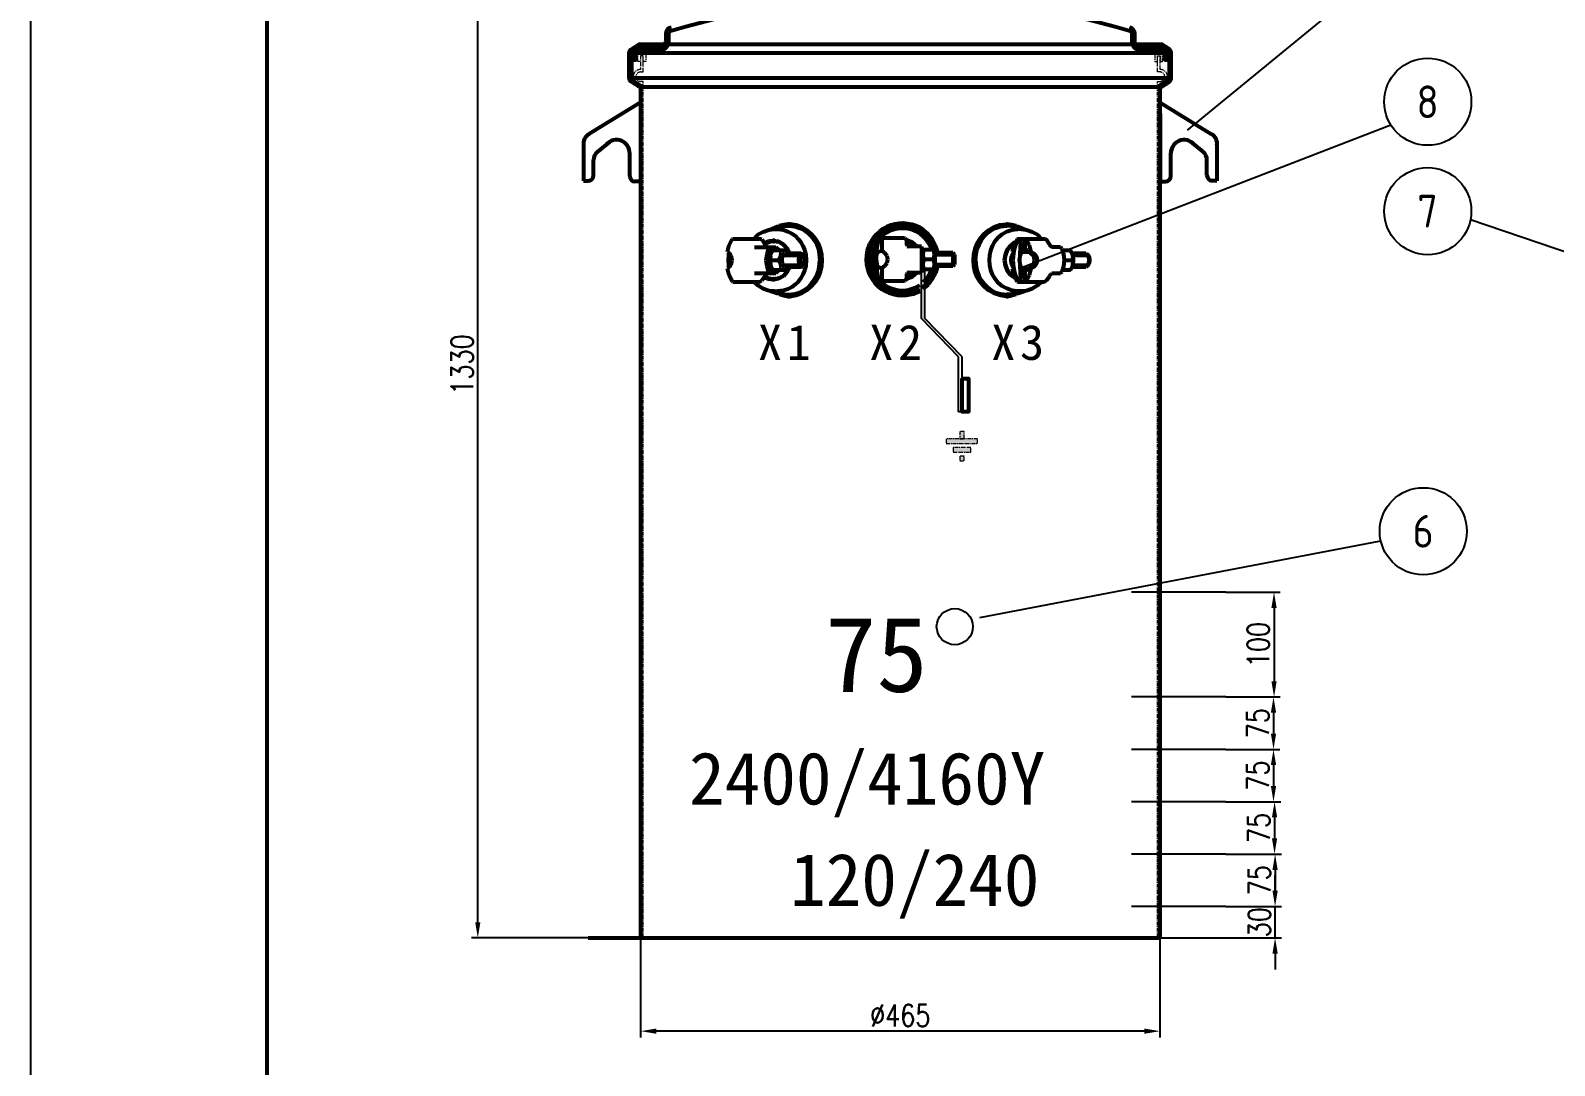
# Model space of a CAD drawing. Header units: millimetres. Extents: x 119255 to 123044, y -8474 to -3933.
# Drawn here: x 119255 to 120710, y -7426 to -6438 of the extents above; entities that cross this region are included whole.
import ezdxf
from ezdxf.enums import TextEntityAlignment as Align

# ---------------------------------------------------------------- set-up
doc = ezdxf.new("R2010")
doc.units = ezdxf.units.MM
doc.header["$LTSCALE"] = 3
doc.linetypes.add('CENTER', pattern=[2, 1.25, -0.25, 0.25, -0.25])
doc.linetypes.add('HIDDEN', pattern=[0.375, 0.25, -0.125])
for name, color, linetype in [('2', 3, 'Continuous'), ('4', 2, 'HIDDEN'), ('A', 3, 'Continuous'), ('S', 254, 'Continuous')]:
    doc.layers.add(name, color=color, linetype=linetype)
for name, color, linetype, lineweight in [('图层1', 1, 'CENTER', 13), ('标注、文本', 3, 'Continuous', 25), ('粗实线', 4, 'Continuous', 53)]:
    doc.layers.add(name, color=color, linetype=linetype, lineweight=lineweight)
doc.styles.add('chinese', font='simhei.ttf')
doc.styles.add('ST_WIN', font='isocp2.shx', dxfattribs={"bigfont": 'hzdxfst.shx'})
doc.styles.get("Standard").update_dxf_attribs({"font": 'txt', "bigfont": 'gbcbig.shx'})
doc.styles.add('TH_GBDIM', font='romans.shx', dxfattribs={"width": 0.8, "bigfont": 'gbcbig.shx'})
doc.dimstyles.new('TH_GBDIM1', dxfattribs={"dimscale": 3, "dimtxt": 3.5, "dimasz": 2.5, "dimexe": 2, "dimexo": 0, "dimgap": 1.5, "dimtad": 1, "dimdec": 1, "dimzin": 0, "dimdsep": 46, "dimtxsty": 'TH_GBDIM', "dimcen": 2.5, "dimclrd": 3, "dimclre": 256, "dimclrt": 2, "dimadec": 0, "dimazin": 0, "dimtfac": 0.714286, "dimtdec": 1, "dimtmove": 0, "dimatfit": 3, "dimfxl": 0, "dimtzin": 0, "dimlwd": -1, "dimlwe": -1, "dimarcsym": 0})

# ---------------------------------------------------------------- blocks, each defined once
blk = doc.blocks.new('*D3')
at = {"layer": 'Defpoints', "color": 0}
for p in [(119837.7, -7304.6), (120333.7, -7304.6), (119837.7, -7393.6)]:
    blk.add_point(p, dxfattribs=at)
at = {"layer": '标注、文本'}
for p, q in [((119837.7, -7304.6), (119837.7, -7399.6)), ((120333.7, -7304.6), (120333.7, -7399.6))]:
    blk.add_line(p, q, dxfattribs=at)
at = {"layer": '标注、文本', "color": 3}
blk.add_line((120318.7, -7393.6), (119852.7, -7393.6), dxfattribs=at)
for points in [[(119852.7, -7391.1), (119852.7, -7396.1), (119837.7, -7393.6)], [(120318.7, -7391.1), (120318.7, -7396.1), (120333.7, -7393.6)]]:
    blk.add_solid(points, dxfattribs=at)
at = {"layer": '标注、文本', "color": 2, "insert": (120085.7, -7378.6), "char_height": 21, "attachment_point": 5, "style": 'TH_GBDIM'}
blk.add_mtext('%%C465', dxfattribs=at)
blk = doc.blocks.new('*D2')
at = {"layer": 'Defpoints', "color": 0}
for p in [(119682.3, -6209.7), (119919.4, -6209.7), (119840.2, -7304.6)]:
    blk.add_point(p, dxfattribs=at)
at = {"layer": '标注、文本'}
for p, q in [((119919.4, -6209.7), (119676.3, -6209.7)), ((119840.2, -7304.6), (119676.3, -7304.6))]:
    blk.add_line(p, q, dxfattribs=at)
at = {"layer": '标注、文本', "color": 3}
blk.add_line((119682.3, -7289.6), (119682.3, -6224.7), dxfattribs=at)
for points in [[(119679.8, -6224.7), (119684.8, -6224.7), (119682.3, -6209.7)], [(119679.8, -7289.6), (119684.8, -7289.6), (119682.3, -7304.6)]]:
    blk.add_solid(points, dxfattribs=at)
at = {"layer": '标注、文本', "color": 2, "insert": (119667.3, -6757.2), "char_height": 21, "attachment_point": 5, "rotation": 90, "style": 'TH_GBDIM'}
blk.add_mtext('1330', dxfattribs=at)
blk = doc.blocks.new('*D11')
at = {"layer": 'Defpoints', "color": 0}
for p in [(120396.6, -7274.6), (120443.6, -7274.6), (120396.6, -7304.6)]:
    blk.add_point(p, dxfattribs=at)
at = {"layer": '标注、文本', "color": 3}
for p, q in [((120443.6, -7259.6), (120443.6, -7244.6)), ((120443.6, -7304.6), (120443.6, -7274.6)), ((120443.6, -7319.6), (120443.6, -7334.6))]:
    blk.add_line(p, q, dxfattribs=at)
at = {"layer": '标注、文本'}
for p, q in [((120396.6, -7274.6), (120449.6, -7274.6)), ((120396.6, -7304.6), (120449.6, -7304.6))]:
    blk.add_line(p, q, dxfattribs=at)
at = {"layer": '标注、文本', "color": 3}
for points in [[(120441.1, -7259.6), (120446.1, -7259.6), (120443.6, -7274.6)], [(120441.1, -7319.6), (120446.1, -7319.6), (120443.6, -7304.6)]]:
    blk.add_solid(points, dxfattribs=at)
at = {"layer": '标注、文本', "color": 2, "insert": (120428.6, -7289.6), "char_height": 21, "attachment_point": 5, "rotation": 90, "style": 'TH_GBDIM'}
blk.add_mtext('30', dxfattribs=at)
blk = doc.blocks.new('*D12')
at = {"layer": 'Defpoints', "color": 0}
for p in [(120396.6, -7224.6), (120396.6, -7274.6), (120443.6, -7274.6)]:
    blk.add_point(p, dxfattribs=at)
at = {"layer": '标注、文本'}
for p, q in [((120396.6, -7224.6), (120449.6, -7224.6)), ((120396.6, -7274.6), (120449.6, -7274.6))]:
    blk.add_line(p, q, dxfattribs=at)
at = {"layer": '标注、文本', "color": 3}
blk.add_line((120443.6, -7239.6), (120443.6, -7259.6), dxfattribs=at)
for points in [[(120441.1, -7239.6), (120446.1, -7239.6), (120443.6, -7224.6)], [(120441.1, -7259.6), (120446.1, -7259.6), (120443.6, -7274.6)]]:
    blk.add_solid(points, dxfattribs=at)
at = {"layer": '标注、文本', "color": 2, "insert": (120428.6, -7249.6), "char_height": 21, "attachment_point": 5, "rotation": 90, "style": 'TH_GBDIM'}
blk.add_mtext('75', dxfattribs=at)
blk = doc.blocks.new('*D13')
at = {"layer": 'Defpoints', "color": 0}
for p in [(120396.6, -7174.6), (120396.6, -7224.6), (120443.1, -7224.6)]:
    blk.add_point(p, dxfattribs=at)
at = {"layer": '标注、文本'}
for p, q in [((120396.6, -7174.6), (120449.1, -7174.6)), ((120396.6, -7224.6), (120449.1, -7224.6))]:
    blk.add_line(p, q, dxfattribs=at)
at = {"layer": '标注、文本', "color": 3}
blk.add_line((120443.1, -7189.6), (120443.1, -7209.6), dxfattribs=at)
for points in [[(120440.6, -7189.6), (120445.6, -7189.6), (120443.1, -7174.6)], [(120440.6, -7209.6), (120445.6, -7209.6), (120443.1, -7224.6)]]:
    blk.add_solid(points, dxfattribs=at)
at = {"layer": '标注、文本', "color": 2, "insert": (120428.1, -7199.6), "char_height": 21, "attachment_point": 5, "rotation": 90, "style": 'TH_GBDIM'}
blk.add_mtext('75', dxfattribs=at)
blk = doc.blocks.new('*D14')
at = {"layer": 'Defpoints', "color": 0}
for p in [(120396.6, -7124.6), (120396.6, -7174.6), (120442.1, -7174.6)]:
    blk.add_point(p, dxfattribs=at)
at = {"layer": '标注、文本'}
for p, q in [((120396.6, -7124.6), (120448.1, -7124.6)), ((120396.6, -7174.6), (120448.1, -7174.6))]:
    blk.add_line(p, q, dxfattribs=at)
at = {"layer": '标注、文本', "color": 3}
blk.add_line((120442.1, -7139.6), (120442.1, -7159.6), dxfattribs=at)
for points in [[(120439.6, -7139.6), (120444.6, -7139.6), (120442.1, -7124.6)], [(120439.6, -7159.6), (120444.6, -7159.6), (120442.1, -7174.6)]]:
    blk.add_solid(points, dxfattribs=at)
at = {"layer": '标注、文本', "color": 2, "insert": (120427.1, -7149.6), "char_height": 21, "attachment_point": 5, "rotation": 90, "style": 'TH_GBDIM'}
blk.add_mtext('75', dxfattribs=at)
blk = doc.blocks.new('*D15')
at = {"layer": 'Defpoints', "color": 0}
for p in [(120396.6, -7074.6), (120396.6, -7124.6), (120442.1, -7124.6)]:
    blk.add_point(p, dxfattribs=at)
at = {"layer": '标注、文本'}
for p, q in [((120396.6, -7074.6), (120448.1, -7074.6)), ((120396.6, -7124.6), (120448.1, -7124.6))]:
    blk.add_line(p, q, dxfattribs=at)
at = {"layer": '标注、文本', "color": 3}
blk.add_line((120442.1, -7089.6), (120442.1, -7109.6), dxfattribs=at)
for points in [[(120439.6, -7089.6), (120444.6, -7089.6), (120442.1, -7074.6)], [(120439.6, -7109.6), (120444.6, -7109.6), (120442.1, -7124.6)]]:
    blk.add_solid(points, dxfattribs=at)
at = {"layer": '标注、文本', "color": 2, "insert": (120427.1, -7099.6), "char_height": 21, "attachment_point": 5, "rotation": 90, "style": 'TH_GBDIM'}
blk.add_mtext('75', dxfattribs=at)
blk = doc.blocks.new('*D16')
at = {"layer": 'Defpoints', "color": 0}
for p in [(120396.6, -6974.6), (120396.6, -7074.6), (120442.6, -7074.6)]:
    blk.add_point(p, dxfattribs=at)
at = {"layer": '标注、文本'}
for p, q in [((120396.6, -6974.6), (120448.6, -6974.6)), ((120396.6, -7074.6), (120448.6, -7074.6))]:
    blk.add_line(p, q, dxfattribs=at)
at = {"layer": '标注、文本', "color": 3}
blk.add_line((120442.6, -6989.6), (120442.6, -7059.6), dxfattribs=at)
for points in [[(120440.1, -6989.6), (120445.1, -6989.6), (120442.6, -6974.6)], [(120440.1, -7059.6), (120445.1, -7059.6), (120442.6, -7074.6)]]:
    blk.add_solid(points, dxfattribs=at)
at = {"layer": '标注、文本', "color": 2, "insert": (120427.6, -7024.6), "char_height": 21, "attachment_point": 5, "rotation": 90, "style": 'TH_GBDIM'}
blk.add_mtext('100', dxfattribs=at)

msp = doc.modelspace()

# ---------------------------------------------------------------- hatches: boundary and pattern name
at = {"layer": '图层1'}
h = msp.add_hatch(color=256, dxfattribs=at)
h.dxf.hatch_style = 1
h.paths.add_polyline_path([(120159.6, -6828.2), (120129.67, -6828.2), (120129.67, -6832.53), (120159.6, -6832.53)])
h.paths.add_polyline_path([(120146.81, -6821.05), (120142.46, -6821.05), (120142.46, -6828.2), (120146.81, -6828.2)])
h.paths.add_polyline_path([(120153.2, -6836.45), (120136.07, -6836.45), (120136.07, -6840.79), (120153.2, -6840.79)])
h.paths.add_polyline_path([(120146.8, -6844.7), (120142.47, -6844.7), (120142.47, -6849.04), (120146.8, -6849.04)])

# ---------------------------------------------------------------- linework, layer by layer
at = {"layer": 'A'}
for p, q in [((120200.67, -6664.93), (120554.12, -6528.42)), ((120161.79, -6998.77), (120544.57, -6925.66))]:
    msp.add_line(p, q, dxfattribs=at)
for centre in [(120589.4, -6506.4), (120589.4, -6610.83), (120585.1, -6916.38)]:
    msp.add_circle(centre, 41.58, dxfattribs=at)
at = {"layer": '图层1'}
for p, q in [((119837.72, -6462.48), (119837.72, -6475.48)), ((120333.72, -6475.48), (120333.72, -6462.48))]:
    msp.add_line(p, q, dxfattribs=at)
for points in [[(119837.72, -6462.48), (119837.72, -6467.98), (119835.22, -6467.98), (119835.22, -6461.23, -1), (119842.72, -6461.23), (119842.72, -6467.98), (119840.22, -6467.98), (119840.22, -6462.48)], [(120333.72, -6462.48), (120333.72, -6467.98), (120336.22, -6467.98), (120336.22, -6461.23, 1), (120328.72, -6461.23), (120328.72, -6467.98), (120331.22, -6467.98), (120331.22, -6462.48)]]:
    msp.add_lwpolyline(points, format="xyb", close=True, dxfattribs=at)
for points in [[(119840.22, -7304.59), (119840.22, -6486.98), (119837.72, -6486.98, -1), (119837.72, -6477.98), (119840.22, -6477.98), (119840.22, -6462.48)], [(120331.22, -7304.59), (120331.22, -6486.98), (120333.72, -6486.98, 1), (120333.72, -6477.98), (120331.22, -6477.98), (120331.22, -6462.48)]]:
    msp.add_lwpolyline(points, format="xyb", dxfattribs=at)
for points in [[(120142.46, -6828.2), (120146.81, -6828.2), (120146.81, -6821.05), (120142.46, -6821.05)], [(120129.67, -6832.53), (120159.6, -6832.53), (120159.6, -6828.2), (120129.67, -6828.2)], [(120136.07, -6840.79), (120153.2, -6840.79), (120153.2, -6836.45), (120136.07, -6836.45)], [(120142.47, -6849.04), (120146.8, -6849.04), (120146.8, -6844.7), (120142.47, -6844.7)]]:
    msp.add_lwpolyline(points, close=True, dxfattribs=at)
for centre, start, end in [((119837.72, -6482.48), 90, 270), ((120333.72, -6482.48), 270, 90)]:
    msp.add_arc(centre, 7, start, end, dxfattribs=at)
at = {"layer": '标注、文本'}
for p, q in [((119255.17, -5794.75), (119255.17, -8474.14)), ((120359.93, -6533.59), (120548.82, -6378.79)), ((120630.22, -6618.71), (120916.75, -6716.85)), ((120105.99, -6713.33), (120105.99, -6666.81)), ((120109.29, -6713.33), (120109.29, -6666.1)), ((120141.43, -6749.94), (120105.99, -6713.33)), ((120144.73, -6749.94), (120109.29, -6713.33)), ((120141.43, -6802.49), (120141.43, -6749.94)), ((120144.73, -6802.49), (120144.73, -6749.94)), ((120144.73, -6802.49), (120141.43, -6802.49)), ((120396.57, -6974.59), (120306.57, -6974.59)), ((120396.57, -7074.59), (120306.57, -7074.59)), ((120396.57, -7124.59), (120306.57, -7124.59)), ((120396.57, -7174.59), (120306.57, -7174.59)), ((120396.57, -7224.59), (120306.57, -7224.59)), ((120396.57, -7274.59), (120306.57, -7274.59)), ((120333.72, -7304.59), (120396.57, -7304.59))]:
    msp.add_line(p, q, dxfattribs=at)
msp.add_circle((120137.71, -7007.47), 17.26, dxfattribs=at)
at = {"layer": '粗实线'}
msp.add_line((119480.7, -5839.86), (119480.7, -8429.03), dxfattribs=at)
at = {"layer": '粗实线', "ltscale": 2}
for p, q in [((120344.51, -6460.05), (119826.92, -6460.05)), ((119836.36, -6451.38), (120335.07, -6451.38)), ((119826.92, -6483.6), (120344.51, -6483.6)), ((119837.72, -6489.48), (119837.72, -7304.59)), ((120333.72, -7304.59), (120333.72, -6489.48)), ((119836.36, -6492.27), (120335.07, -6492.27)), ((119837.72, -6507.11), (119788.43, -6537.48)), ((119837.72, -6517.48), (119837.72, -6582.48)), ((120333.72, -6507.11), (120383.01, -6537.48)), ((120333.72, -6517.48), (120333.72, -6582.48)), ((119783.34, -6548), (119783.34, -6581.78)), ((119796.55, -6554.27), (119808.22, -6544.65)), ((120374.89, -6554.27), (120363.22, -6544.65)), ((120388.1, -6548), (120388.1, -6581.78)), ((119792.91, -6576.78), (119792.91, -6561.99)), ((119827.4, -6577.48), (119827.39, -6555.25)), ((120344.04, -6577.48), (120344.05, -6555.25)), ((120378.53, -6576.78), (120378.53, -6561.99)), ((119783.34, -6581.78), (119787.91, -6581.78)), ((119837.72, -6582.48), (119832.4, -6582.48)), ((120333.72, -6582.48), (120339.04, -6582.48)), ((120388.1, -6581.78), (120383.53, -6581.78)), ((119945.83, -6637.25), (119949.83, -6633.26)), ((119949.83, -6633.26), (119954.82, -6630.6)), ((119954.82, -6630.6), (119960.14, -6628.6)), ((119960.14, -6628.6), (119965.46, -6627.93)), ((119961.47, -6628.27), (119968.12, -6625.61)), ((119965.46, -6627.93), (119968.79, -6627.93)), ((119968.12, -6625.61), (119975.11, -6624.94)), ((119974.45, -6623.94), (119970.12, -6624.94)), ((119978.77, -6623.28), (119974.45, -6623.94)), ((119975.11, -6624.94), (119979.1, -6624.94)), ((119978.44, -6623.28), (119978.77, -6623.28)), ((119980.43, -6623.28), (119978.77, -6623.28)), ((119980.1, -6623.28), (119978.77, -6623.28)), ((119980.43, -6623.28), (119980.43, -6624.94)), ((120187.71, -6623.28), (120187.04, -6623.28)), ((120187.04, -6623.28), (120187.71, -6623.28)), ((120191.37, -6624.94), (120187.37, -6624.94)), ((120192.03, -6623.94), (120187.71, -6623.28)), ((120191.37, -6624.94), (120198.35, -6625.61)), ((120196.36, -6624.94), (120192.03, -6623.94)), ((120201.01, -6627.93), (120197.69, -6627.93)), ((120198.35, -6625.61), (120205.01, -6628.27)), ((120201.02, -6627.93), (120206.34, -6628.6)), ((120206.34, -6628.6), (120211.66, -6630.6)), ((120211.66, -6630.6), (120216.65, -6633.26)), ((120216.65, -6633.26), (120220.65, -6637.25)), ((119920.88, -6649.56), (119922.21, -6643.24)), ((119920.88, -6649.56), (119922.54, -6651.23)), ((119922.21, -6643.24), (119925.21, -6637.58)), ((119925.21, -6637.58), (119925.87, -6637.25)), ((119925.87, -6637.25), (119951.16, -6637.25)), ((119946.5, -6645.24), (119966.79, -6645.24)), ((119953.48, -6637.92), (119951.16, -6637.25)), ((119953.49, -6637.91), (119956.48, -6642.24)), ((119955.81, -6641.25), (119959.81, -6639.25)), ((119960.14, -6640.58), (119956.15, -6642.24)), ((119956.48, -6642.58), (119956.48, -6642.24)), ((119956.81, -6642.91), (119956.48, -6642.58)), ((119956.81, -6643.24), (119956.81, -6642.91)), ((119957.14, -6643.57), (119956.81, -6643.24)), ((119957.48, -6643.9), (119957.14, -6643.57)), ((119957.48, -6641.58), (119960.8, -6639.91)), ((119957.48, -6644.24), (119957.48, -6643.9)), ((119957.81, -6644.57), (119957.48, -6644.24)), ((119958.14, -6644.91), (119957.81, -6644.57)), ((119958.47, -6644.91), (119958.14, -6644.91)), ((119959.81, -6646.57), (119958.14, -6651.89)), ((119958.47, -6645.24), (119958.47, -6644.91)), ((119958.81, -6645.24), (119958.47, -6645.24)), ((119958.81, -6645.24), (119958.81, -6644.91)), ((119958.81, -6645.24), (119958.81, -6644.91)), ((119959.81, -6639.25), (119964.13, -6638.92)), ((119961.14, -6645.24), (119959.81, -6646.57)), ((119964.47, -6639.91), (119960.14, -6640.58)), ((119960.47, -6650.89), (119962.47, -6647.9)), ((119960.8, -6639.91), (119964.13, -6638.92)), ((119963.46, -6647.9), (119961.47, -6651.23)), ((119962.13, -6651.56), (119964.13, -6648.23)), ((119963.13, -6649.56), (119962.13, -6651.56)), ((119962.47, -6646.9), (119963.46, -6646.9)), ((119962.47, -6646.9), (119962.47, -6647.23)), ((119962.47, -6647.23), (119963.46, -6647.23)), ((119962.47, -6647.23), (119962.47, -6647.9)), ((119962.47, -6647.9), (119963.46, -6647.9)), ((119965.13, -6648.23), (119963.13, -6649.56)), ((119963.46, -6646.9), (119963.46, -6647.23)), ((119963.8, -6647.56), (119963.47, -6646.9)), ((119963.8, -6647.23), (119963.47, -6647.23)), ((119963.47, -6647.23), (119963.47, -6647.9)), ((119964.8, -6647.23), (119963.8, -6647.56)), ((119963.8, -6647.23), (119964.8, -6647.23)), ((119964.13, -6638.92), (119969.46, -6639.58)), ((119965.79, -6638.92), (119964.13, -6638.92)), ((119964.13, -6648.23), (119976.11, -6648.23)), ((119965.13, -6647.23), (119964.8, -6647.23)), ((119970.12, -6640.58), (119965.13, -6639.91)), ((119965.13, -6646.9), (119966.13, -6646.9)), ((119965.13, -6646.9), (119965.13, -6647.23)), ((119966.12, -6647.56), (119965.13, -6647.23)), ((119966.46, -6647.23), (119966.13, -6646.9)), ((119966.13, -6646.9), (119966.13, -6647.56)), ((119966.46, -6647.9), (119966.46, -6647.23)), ((119966.79, -6648.23), (119966.46, -6647.9)), ((119968.12, -6646.57), (119966.79, -6645.24)), ((119968.12, -6646.24), (119968.12, -6645.9)), ((119968.12, -6646.23), (119971.12, -6648.23)), ((119968.79, -6648.23), (119968.12, -6646.57)), ((119969.46, -6639.58), (119974.11, -6642.24)), ((119974.45, -6643.24), (119970.12, -6640.58)), ((119971.78, -6649.23), (119970.78, -6648.23)), ((119972.11, -6650.56), (119971.78, -6649.23)), ((119974.11, -6642.24), (119977.77, -6646.23)), ((119977.77, -6646.57), (119974.45, -6643.24)), ((119978.1, -6651.23), (119976.11, -6648.23)), ((119977.77, -6646.23), (119980.1, -6651.23)), ((119980.1, -6651.23), (119977.77, -6646.57)), ((120061.74, -6645.51), (120060.74, -6651.17)), ((120063.73, -6639.53), (120061.74, -6645.51)), ((120062.74, -6656.82), (120063.4, -6648.18)), ((120063.4, -6648.18), (120064.73, -6639.52)), ((120063.4, -6651.84), (120064.73, -6649.84)), ((120063.73, -6639.53), (120068.06, -6639.53)), ((120064.73, -6649.84), (120067.06, -6648.84)), ((120068.39, -6640.86), (120068.06, -6639.53)), ((120088.68, -6636.53), (120068.39, -6636.53)), ((120068.39, -6648.84), (120068.39, -6636.53)), ((120071.05, -6650.84), (120068.39, -6648.84)), ((120090.35, -6636.86), (120088.68, -6636.53)), ((120091.68, -6638.2), (120090.35, -6636.86)), ((120092.01, -6639.53), (120091.68, -6638.2)), ((120097.34, -6640.86), (120091.68, -6638.53)), ((120096.67, -6641.52), (120092.01, -6639.53)), ((120092.01, -6642.85), (120092.01, -6639.53)), ((120092.01, -6642.85), (120092.35, -6644.19)), ((120092.35, -6644.19), (120093.67, -6644.52)), ((120105.99, -6644.52), (120093.67, -6644.52)), ((120100.33, -6644.52), (120096.67, -6641.52)), ((120101.99, -6644.52), (120097.34, -6640.86)), ((120105.99, -6644.52), (120105.99, -6669.47)), ((120105.99, -6646.18), (120106.98, -6646.18)), ((120105.99, -6646.51), (120106.98, -6646.51)), ((120105.99, -6647.18), (120106.98, -6647.18)), ((120105.99, -6650.17), (120106.98, -6650.17)), ((120105.99, -6650.51), (120106.98, -6650.51)), ((120106.98, -6646.18), (120106.98, -6667.47)), ((120107.32, -6647.51), (120106.98, -6648.84)), ((120107.32, -6647.51), (120118.29, -6647.51)), ((120107.65, -6649.51), (120107.32, -6652.17)), ((120108.64, -6648.18), (120107.65, -6649.51)), ((120109.64, -6647.51), (120108.64, -6648.18)), ((120117.3, -6648.18), (120115.97, -6647.51)), ((120117.96, -6649.51), (120117.3, -6648.18)), ((120118.29, -6652.17), (120117.96, -6649.51)), ((120118.63, -6648.84), (120118.29, -6647.51)), ((120118.63, -6648.84), (120118.63, -6665.14)), ((120135.93, -6650.51), (120118.63, -6650.51)), ((120137.59, -6652.17), (120135.93, -6650.51)), ((120135.93, -6650.51), (120135.93, -6663.48)), ((120186.04, -6652.56), (120188.04, -6647.56)), ((120187.71, -6648.23), (120186.04, -6652.56)), ((120191.03, -6644.24), (120187.71, -6648.23)), ((120188.04, -6647.56), (120191.03, -6643.57)), ((120191.03, -6643.57), (120195.36, -6640.24)), ((120195.02, -6641.25), (120191.03, -6644.24)), ((120192.03, -6653.88), (120193.69, -6650.23)), ((120194.36, -6643.24), (120192.7, -6649.56)), ((120194.03, -6650.56), (120192.7, -6649.56)), ((120192.7, -6649.56), (120194.02, -6649.56)), ((120197.36, -6637.58), (120194.36, -6643.24)), ((120195.36, -6643.9), (120195.36, -6643.57)), ((120196.69, -6640.25), (120202.35, -6640.25)), ((120198.02, -6637.25), (120197.36, -6637.58)), ((120198.02, -6637.25), (120222.97, -6637.25)), ((120198.35, -6640.25), (120198.35, -6637.25)), ((120200.35, -6640.24), (120199.68, -6657.54)), ((120201.02, -6650.56), (120202.68, -6649.56)), ((120203.01, -6643.9), (120202.34, -6640.25)), ((120203.67, -6648.23), (120203.01, -6643.9)), ((120206.67, -6647.9), (120203.67, -6647.9)), ((120203.67, -6649.56), (120203.67, -6648.23)), ((120205, -6647.56), (120205, -6637.25)), ((120205, -6647.56), (120205.34, -6647.56)), ((120205.34, -6647.56), (120205.01, -6647.56)), ((120206, -6637.58), (120205.34, -6637.25)), ((120205.34, -6647.56), (120206.34, -6647.56)), ((120205.34, -6647.56), (120205.67, -6647.56)), ((120205.67, -6647.56), (120207.34, -6648.23)), ((120209, -6643.24), (120206, -6637.58)), ((120207.34, -6648.23), (120208.33, -6649.56)), ((120212.33, -6652.89), (120208.33, -6649.56)), ((120208.33, -6649.56), (120210.66, -6649.56)), ((120210.66, -6649.56), (120209, -6643.24)), ((120222.97, -6637.25), (120224.3, -6637.25)), ((120224.3, -6637.25), (120225.3, -6637.92)), ((120228.29, -6642.24), (120225.3, -6637.91)), ((120228.29, -6642.58), (120228.29, -6642.24)), ((120228.63, -6642.91), (120228.29, -6642.58)), ((120228.63, -6643.24), (120228.63, -6642.91)), ((120229.62, -6644.24), (120228.63, -6643.24)), ((120229.62, -6644.57), (120229.62, -6644.24)), ((120229.96, -6644.91), (120229.62, -6644.57)), ((120230.29, -6644.91), (120229.96, -6644.91)), ((120230.62, -6645.24), (120230.29, -6644.91)), ((120230.62, -6645.24), (120230.62, -6644.91)), ((120238.61, -6645.24), (120230.62, -6645.24)), ((120238.61, -6645.24), (120239.94, -6646.57)), ((120239.94, -6646.57), (120241.6, -6651.89)), ((120241.6, -6648.23), (120240.94, -6648.56)), ((120240.94, -6648.23), (120248.26, -6648.23)), ((120248.92, -6649.56), (120247.26, -6648.23)), ((120248.26, -6648.23), (120249.92, -6651.56)), ((120249.92, -6651.56), (120248.92, -6649.56)), ((119922.54, -6664.2), (119920.88, -6665.53)), ((119921.55, -6652.89), (119921.21, -6657.54)), ((119921.21, -6657.54), (119921.55, -6662.54)), ((119922.21, -6650.56), (119921.55, -6657.54)), ((119921.88, -6650.56), (119921.55, -6652.89)), ((119922.54, -6652.56), (119921.55, -6657.54)), ((119921.55, -6657.54), (119922.54, -6662.87)), ((119921.55, -6657.54), (119922.21, -6664.54)), ((119921.55, -6662.54), (119921.88, -6664.87)), ((119922.54, -6651.23), (119923.87, -6653.22)), ((119922.88, -6651.56), (119922.54, -6652.56)), ((119923.87, -6662.21), (119922.54, -6664.2)), ((119922.54, -6662.87), (119922.88, -6663.87)), ((119923.87, -6653.22), (119924.87, -6657.54)), ((119924.87, -6657.54), (119923.87, -6662.21)), ((119958.14, -6651.89), (119957.48, -6657.54)), ((119957.48, -6657.54), (119958.14, -6663.53)), ((119958.14, -6663.53), (119959.81, -6668.86)), ((119959.47, -6657.21), (119959.14, -6657.21)), ((119959.14, -6657.21), (119960.14, -6657.21)), ((119959.14, -6657.21), (119959.14, -6657.88)), ((119959.14, -6657.88), (119959.47, -6657.88)), ((119959.14, -6657.88), (119960.14, -6657.88)), ((119959.47, -6657.21), (119960.14, -6651.89)), ((119959.47, -6657.21), (119960.47, -6657.21)), ((119960.14, -6663.53), (119959.47, -6657.88)), ((119959.47, -6657.88), (119960.47, -6657.88)), ((119960.14, -6650.89), (119961.13, -6650.89)), ((119960.14, -6650.89), (119960.14, -6651.23)), ((119960.14, -6651.23), (119961.13, -6651.23)), ((119960.14, -6651.23), (119960.14, -6651.89)), ((119960.14, -6651.89), (119961.13, -6651.89)), ((119960.47, -6657.21), (119960.14, -6657.21)), ((119960.14, -6657.21), (119960.14, -6657.88)), ((119960.14, -6657.88), (119960.47, -6657.88)), ((119960.14, -6663.53), (119961.14, -6663.53)), ((119960.14, -6663.53), (119960.14, -6663.87)), ((119960.14, -6663.87), (119961.14, -6663.87)), ((119960.14, -6663.87), (119960.14, -6664.2)), ((119960.14, -6664.2), (119961.14, -6664.2)), ((119961.13, -6651.89), (119960.47, -6657.21)), ((119960.47, -6657.88), (119961.13, -6663.53)), ((119962.47, -6667.53), (119960.47, -6664.2)), ((119961.47, -6651.23), (119961.13, -6650.89)), ((119961.13, -6650.89), (119961.13, -6651.23)), ((119961.13, -6651.23), (119961.13, -6651.89)), ((119961.13, -6657.54), (119961.8, -6653.22)), ((119961.13, -6657.54), (119961.8, -6661.87)), ((119961.13, -6663.53), (119961.13, -6663.87)), ((119961.13, -6663.87), (119961.13, -6664.2)), ((119961.13, -6664.2), (119961.47, -6664.2)), ((119961.8, -6653.22), (119961.47, -6655.88)), ((119961.47, -6655.88), (119961.8, -6656.88)), ((119961.8, -6658.21), (119961.47, -6659.54)), ((119961.47, -6659.54), (119961.8, -6661.87)), ((119961.47, -6664.2), (119963.46, -6667.53)), ((119961.8, -6653.22), (119962.13, -6651.56)), ((119961.8, -6656.88), (119962.8, -6657.54)), ((119962.8, -6657.54), (119961.8, -6658.21)), ((119961.8, -6661.87), (119962.13, -6663.87)), ((119962.13, -6663.87), (119963.13, -6665.86)), ((119962.13, -6663.87), (119964.13, -6666.86)), ((119962.8, -6657.54), (119968.46, -6657.54)), ((119968.46, -6657.54), (119969.79, -6657.21)), ((119969.79, -6658.21), (119968.46, -6657.54)), ((119969.79, -6657.21), (119971.78, -6653.22)), ((119970.45, -6659.21), (119969.79, -6658.21)), ((119971.78, -6661.87), (119970.45, -6659.21)), ((119971.78, -6653.22), (119972.11, -6650.56)), ((119972.11, -6664.87), (119971.78, -6661.87)), ((119971.78, -6666.2), (119972.11, -6664.87)), ((119972.78, -6657.54), (119973.11, -6653.88)), ((119973.11, -6661.2), (119972.78, -6657.54)), ((119973.11, -6653.88), (119974.11, -6652.22)), ((119974.11, -6663.2), (119973.11, -6661.2)), ((119973.78, -6652.89), (119992.41, -6652.89)), ((119973.78, -6662.54), (119992.41, -6662.54)), ((119974.11, -6652.22), (119975.44, -6651.23)), ((119975.44, -6664.2), (119974.11, -6663.2)), ((119991.08, -6651.23), (119975.44, -6651.23)), ((119991.08, -6664.2), (119975.44, -6664.2)), ((119976.11, -6666.86), (119978.1, -6664.2)), ((119980.1, -6664.2), (119977.77, -6668.86)), ((119977.77, -6668.53), (119980.1, -6664.2)), ((119988.75, -6653.88), (119988.42, -6657.54)), ((119988.42, -6657.54), (119988.75, -6661.2)), ((119989.75, -6652.22), (119988.75, -6653.88)), ((119988.75, -6661.2), (119989.75, -6663.2)), ((119991.08, -6651.23), (119989.75, -6652.22)), ((119989.75, -6663.2), (119991.08, -6664.2)), ((119990.75, -6654.89), (119990.41, -6657.54)), ((119990.75, -6654.89), (119990.41, -6657.54)), ((119990.41, -6657.54), (119990.75, -6660.21)), ((119990.41, -6657.54), (119990.75, -6660.21)), ((119992.41, -6652.89), (119990.75, -6654.89)), ((119992.41, -6652.89), (119990.75, -6654.89)), ((119990.75, -6660.21), (119992.41, -6662.54)), ((119990.75, -6660.21), (119992.41, -6662.54)), ((119992.41, -6651.89), (119991.08, -6651.23)), ((119991.08, -6664.2), (119992.41, -6663.2)), ((119993.41, -6653.22), (119992.41, -6651.89)), ((119993.41, -6653.22), (119992.41, -6652.89)), ((119993.41, -6653.22), (119992.41, -6652.89)), ((119992.41, -6662.54), (119993.41, -6661.87)), ((119992.41, -6662.54), (119993.41, -6661.87)), ((119993.41, -6661.87), (119992.41, -6663.2)), ((119993.41, -6653.22), (119994.74, -6657.54)), ((119994.07, -6653.89), (119993.41, -6653.22)), ((119994.74, -6657.54), (119993.41, -6661.87)), ((119993.41, -6661.87), (119993.74, -6661.87)), ((119993.74, -6661.87), (119994.07, -6661.2)), ((119994.07, -6654.89), (119994.07, -6653.89)), ((119994.4, -6655.55), (119994.07, -6654.89)), ((119994.07, -6660.54), (119994.74, -6658.55)), ((119994.07, -6661.2), (119994.07, -6660.54)), ((119994.74, -6656.55), (119994.4, -6655.55)), ((119994.74, -6658.55), (119994.74, -6656.55)), ((120060.74, -6651.17), (120060.4, -6656.82)), ((120060.4, -6656.82), (120060.74, -6662.48)), ((120060.74, -6662.48), (120061.74, -6668.47)), ((120062.74, -6656.82), (120063.4, -6651.84)), ((120063.4, -6665.48), (120062.74, -6656.82)), ((120062.74, -6656.82), (120063.4, -6662.15)), ((120064.73, -6664.15), (120063.4, -6662.15)), ((120067.06, -6665.14), (120064.73, -6664.15)), ((120068.39, -6664.81), (120071.05, -6663.15)), ((120068.39, -6677.46), (120068.39, -6664.81)), ((120073.05, -6653.5), (120071.05, -6650.84)), ((120071.05, -6663.15), (120073.05, -6660.15)), ((120073.71, -6656.82), (120073.05, -6653.5)), ((120073.05, -6660.15), (120073.71, -6656.82)), ((120105.99, -6651.17), (120106.98, -6651.17)), ((120105.99, -6656.49), (120106.98, -6656.49)), ((120105.99, -6656.49), (120106.98, -6656.49)), ((120105.99, -6657.16), (120106.98, -6657.16)), ((120105.99, -6657.16), (120106.98, -6657.16)), ((120105.99, -6662.81), (120106.98, -6662.81)), ((120105.99, -6663.15), (120106.98, -6663.15)), ((120105.99, -6663.48), (120106.98, -6663.48)), ((120107.32, -6652.17), (120107.65, -6655.16)), ((120107.65, -6658.82), (120107.32, -6661.48)), ((120107.32, -6661.48), (120107.65, -6664.48)), ((120107.65, -6655.16), (120108.64, -6656.49)), ((120108.64, -6657.49), (120107.65, -6658.82)), ((120107.65, -6664.48), (120108.64, -6665.81)), ((120108.64, -6656.49), (120109.64, -6656.82)), ((120109.64, -6656.82), (120108.64, -6657.49)), ((120109.64, -6656.82), (120115.97, -6656.82)), ((120115.97, -6656.82), (120117.3, -6656.49)), ((120117.3, -6657.49), (120115.97, -6656.82)), ((120117.3, -6656.49), (120117.96, -6655.16)), ((120117.96, -6658.82), (120117.3, -6657.49)), ((120117.3, -6665.81), (120117.96, -6664.48)), ((120117.96, -6655.16), (120118.29, -6652.17)), ((120118.29, -6661.48), (120117.96, -6658.82)), ((120117.96, -6664.48), (120118.29, -6661.48)), ((120118.29, -6669.14), (120119.96, -6663.48)), ((120118.63, -6652.17), (120137.59, -6652.17)), ((120118.63, -6661.82), (120137.59, -6661.82)), ((120135.93, -6663.48), (120118.63, -6663.48)), ((120119.63, -6669.8), (120121.62, -6663.48)), ((120137.59, -6661.82), (120135.93, -6663.48)), ((120137.59, -6652.17), (120137.59, -6661.82)), ((120185.38, -6657.54), (120186.04, -6652.56)), ((120186.04, -6652.56), (120185.38, -6657.54)), ((120186.04, -6662.87), (120185.38, -6657.54)), ((120185.38, -6657.54), (120186.04, -6662.54)), ((120186.04, -6662.54), (120187.71, -6667.19)), ((120188.04, -6667.86), (120186.04, -6662.87)), ((120191.7, -6657.54), (120192.03, -6653.88)), ((120192.03, -6661.54), (120191.7, -6657.54)), ((120193.69, -6664.87), (120192.03, -6661.54)), ((120192.7, -6665.53), (120194.03, -6664.87)), ((120199.68, -6657.54), (120200.35, -6652.56)), ((120200.35, -6662.87), (120199.68, -6657.54)), ((120199.68, -6657.54), (120200.35, -6674.85)), ((120200.35, -6652.56), (120201.02, -6650.56)), ((120201.01, -6664.87), (120200.35, -6662.87)), ((120202.68, -6665.86), (120201.01, -6664.87)), ((120208.33, -6665.53), (120212.33, -6662.54)), ((120213.66, -6655.22), (120212.33, -6652.89)), ((120212.33, -6662.54), (120213.66, -6660.21)), ((120213.99, -6657.54), (120213.66, -6655.22)), ((120213.66, -6660.21), (120213.99, -6657.54)), ((120241.6, -6663.53), (120239.94, -6668.86)), ((120241.6, -6651.89), (120242.27, -6657.54)), ((120242.27, -6657.54), (120241.6, -6663.53)), ((120242.27, -6656.88), (120243.6, -6657.54)), ((120243.6, -6657.54), (120242.27, -6658.55)), ((120243.93, -6657.54), (120249.59, -6657.54)), ((120249.92, -6663.87), (120248.26, -6666.86)), ((120248.92, -6665.86), (120249.92, -6663.87)), ((120249.59, -6657.54), (120250.59, -6656.88)), ((120250.59, -6658.21), (120249.59, -6657.54)), ((120262.89, -6651.23), (120249.92, -6651.23)), ((120249.92, -6651.56), (120250.59, -6653.22)), ((120250.59, -6661.87), (120249.92, -6663.87)), ((120262.9, -6664.2), (120249.92, -6664.2)), ((120250.25, -6652.89), (120264.56, -6652.89)), ((120250.25, -6662.54), (120264.56, -6662.54)), ((120250.92, -6655.88), (120250.59, -6653.22)), ((120250.59, -6653.22), (120250.92, -6657.54)), ((120250.59, -6656.88), (120250.92, -6655.88)), ((120250.92, -6657.54), (120250.59, -6661.87)), ((120250.92, -6659.54), (120250.59, -6658.21)), ((120250.59, -6661.87), (120250.92, -6659.54)), ((120262.9, -6651.23), (120264.23, -6651.89)), ((120262.9, -6651.23), (120264.23, -6651.89)), ((120264.23, -6663.2), (120262.9, -6664.2)), ((120264.23, -6651.89), (120265.56, -6654.55)), ((120265.56, -6653.22), (120264.23, -6651.89)), ((120265.56, -6660.54), (120264.23, -6663.2)), ((120265.56, -6661.87), (120264.23, -6663.2)), ((120266.56, -6657.54), (120265.56, -6653.22)), ((120265.56, -6653.22), (120265.56, -6653.55)), ((120265.56, -6653.55), (120265.89, -6653.89)), ((120265.56, -6654.55), (120265.89, -6657.54)), ((120265.89, -6657.54), (120265.56, -6660.54)), ((120265.56, -6661.87), (120266.56, -6657.54)), ((120266.22, -6660.54), (120265.56, -6661.87)), ((120265.89, -6653.89), (120266.22, -6654.89)), ((120266.22, -6654.89), (120266.22, -6655.55)), ((120266.22, -6655.55), (120266.55, -6656.55)), ((120266.55, -6658.55), (120266.22, -6659.54)), ((120266.22, -6659.54), (120266.22, -6660.54)), ((120266.55, -6656.55), (120266.55, -6657.54)), ((120266.55, -6657.54), (120266.55, -6658.55)), ((119922.21, -6671.85), (119920.88, -6665.53)), ((119925.21, -6677.84), (119922.21, -6671.85)), ((119925.87, -6678.18), (119925.21, -6677.84)), ((119925.87, -6678.18), (119951.16, -6678.18)), ((119949.83, -6681.83), (119945.83, -6678.18)), ((119946.5, -6670.19), (119966.79, -6670.19)), ((119951.16, -6678.18), (119953.48, -6677.17)), ((119956.48, -6673.18), (119953.49, -6677.17)), ((119959.81, -6675.85), (119955.81, -6674.18)), ((119956.15, -6673.18), (119960.14, -6674.85)), ((119956.48, -6672.85), (119956.81, -6672.52)), ((119956.48, -6673.18), (119956.48, -6672.85)), ((119956.81, -6672.19), (119957.14, -6671.85)), ((119956.81, -6672.52), (119956.81, -6672.19)), ((119957.14, -6671.85), (119957.48, -6671.52)), ((119957.48, -6671.18), (119957.81, -6670.85)), ((119957.48, -6671.52), (119957.48, -6671.18)), ((119957.48, -6673.85), (119960.8, -6675.51)), ((119957.81, -6670.85), (119958.47, -6670.19)), ((119958.47, -6670.19), (119958.81, -6670.19)), ((119959.81, -6668.86), (119961.14, -6670.19)), ((119964.13, -6676.51), (119959.81, -6675.85)), ((119960.14, -6674.85), (119964.47, -6675.51)), ((119960.8, -6675.51), (119964.13, -6676.18)), ((119962.47, -6667.53), (119963.47, -6667.53)), ((119962.47, -6667.53), (119962.47, -6668.19)), ((119962.47, -6668.19), (119962.47, -6667.86)), ((119962.47, -6668.19), (119963.47, -6668.19)), ((119962.47, -6668.19), (119963.47, -6668.19)), ((119963.13, -6665.86), (119965.13, -6666.86)), ((119963.46, -6667.53), (119963.46, -6668.19)), ((119963.46, -6668.19), (119963.46, -6667.86)), ((119963.46, -6668.19), (119963.8, -6667.86)), ((119963.47, -6668.2), (119963.8, -6668.2)), ((119963.8, -6667.86), (119964.8, -6668.19)), ((119963.8, -6668.19), (119964.8, -6668.19)), ((119964.13, -6666.86), (119976.11, -6666.86)), ((119969.46, -6675.51), (119964.13, -6676.51)), ((119964.13, -6676.18), (119965.79, -6676.51)), ((119964.8, -6668.2), (119965.13, -6668.2)), ((119965.13, -6668.19), (119966.13, -6667.86)), ((119965.13, -6668.19), (119965.13, -6667.86)), ((119965.13, -6668.19), (119966.13, -6668.19)), ((119965.13, -6675.51), (119970.12, -6674.52)), ((119966.13, -6667.86), (119966.13, -6668.19)), ((119966.13, -6668.19), (119966.46, -6668.19)), ((119966.46, -6667.53), (119966.79, -6666.86)), ((119966.46, -6668.19), (119966.46, -6667.53)), ((119966.79, -6670.19), (119968.13, -6668.86)), ((119971.12, -6666.86), (119968.12, -6668.86)), ((119968.12, -6668.86), (119968.79, -6666.86)), ((119968.12, -6669.19), (119968.12, -6668.86)), ((119974.11, -6672.85), (119969.46, -6675.51)), ((119970.12, -6674.52), (119974.45, -6672.19)), ((119970.78, -6666.86), (119971.78, -6666.2)), ((119977.77, -6668.86), (119974.11, -6672.85)), ((119974.45, -6672.19), (119977.77, -6668.53)), ((120061.74, -6668.47), (120063.73, -6674.13)), ((120064.73, -6674.13), (120063.4, -6665.48)), ((120063.73, -6674.13), (120068.06, -6674.13)), ((120068.06, -6674.13), (120068.39, -6673.46)), ((120068.39, -6677.46), (120088.68, -6677.46)), ((120088.68, -6677.46), (120090.35, -6677.12)), ((120090.35, -6677.12), (120091.68, -6675.79)), ((120091.68, -6675.46), (120097.34, -6673.13)), ((120091.68, -6675.79), (120092.01, -6674.13)), ((120092.35, -6669.8), (120092.01, -6670.8)), ((120092.01, -6674.13), (120092.01, -6670.8)), ((120092.01, -6674.13), (120096.67, -6672.46)), ((120093.67, -6669.47), (120092.35, -6669.8)), ((120093.67, -6669.47), (120105.99, -6669.47)), ((120096.67, -6672.46), (120100.33, -6669.47)), ((120097.34, -6673.13), (120101.99, -6669.47)), ((120105.99, -6666.81), (120106.98, -6666.81)), ((120105.99, -6667.47), (120106.98, -6667.47)), ((120105.99, -6667.47), (120106.98, -6667.47)), ((120106.98, -6665.14), (120107.32, -6666.14)), ((120107.32, -6666.14), (120118.3, -6666.14)), ((120107.65, -6678.78), (120110.98, -6675.13)), ((120107.65, -6683.11), (120111.97, -6679.12)), ((120108.64, -6665.81), (120109.64, -6666.14)), ((120110.98, -6675.13), (120113.97, -6670.8)), ((120111.97, -6679.12), (120115.63, -6674.46)), ((120112.64, -6680.78), (120116.63, -6675.46)), ((120113.97, -6670.8), (120115.97, -6666.14)), ((120115.63, -6674.46), (120118.29, -6669.14)), ((120115.97, -6666.14), (120117.3, -6665.81)), ((120116.63, -6675.46), (120119.63, -6669.8)), ((120118.29, -6666.14), (120118.63, -6665.14)), ((120187.71, -6667.19), (120191.03, -6671.18)), ((120191.03, -6671.85), (120188.04, -6667.86)), ((120191.03, -6671.18), (120195.02, -6673.85)), ((120195.36, -6674.85), (120191.03, -6671.85)), ((120192.7, -6665.53), (120194.36, -6671.85)), ((120192.7, -6665.53), (120194.03, -6665.53)), ((120194.36, -6671.85), (120197.36, -6677.84)), ((120196.69, -6674.85), (120202.35, -6674.85)), ((120197.36, -6677.84), (120198.02, -6678.18)), ((120198.02, -6678.18), (120222.97, -6678.18)), ((120198.35, -6678.18), (120198.35, -6674.85)), ((120202.34, -6674.85), (120203.01, -6671.52)), ((120202.68, -6665.86), (120208, -6665.86)), ((120208, -6665.86), (120202.68, -6665.86)), ((120203.01, -6671.52), (120203.67, -6667.19)), ((120203.67, -6667.19), (120203.67, -6665.86)), ((120203.67, -6667.53), (120206.67, -6667.53)), ((120205, -6678.18), (120205, -6667.86)), ((120205.01, -6667.86), (120205.34, -6667.86)), ((120205.34, -6667.86), (120205.01, -6667.86)), ((120205.67, -6667.86), (120205.34, -6667.86)), ((120205.67, -6667.86), (120205.34, -6667.86)), ((120205.34, -6678.18), (120206, -6677.84)), ((120207.34, -6666.86), (120205.67, -6667.86)), ((120206.34, -6667.53), (120205.67, -6667.86)), ((120206, -6677.84), (120209, -6671.85)), ((120208.33, -6665.53), (120207.34, -6666.86)), ((120208.33, -6665.53), (120210.66, -6665.53)), ((120209, -6671.85), (120210.66, -6665.53)), ((120220.64, -6678.18), (120216.65, -6681.83)), ((120222.97, -6678.18), (120225.3, -6677.18)), ((120225.3, -6677.17), (120228.29, -6673.18)), ((120228.29, -6672.85), (120228.63, -6672.52)), ((120228.29, -6673.18), (120228.29, -6672.85)), ((120228.63, -6672.19), (120228.96, -6671.52)), ((120228.63, -6672.52), (120228.63, -6672.19)), ((120228.96, -6671.52), (120229.29, -6671.18)), ((120229.29, -6671.18), (120229.63, -6671.18)), ((120229.63, -6670.85), (120229.96, -6670.52)), ((120229.63, -6671.18), (120229.63, -6670.85)), ((120229.96, -6670.52), (120230.29, -6670.19)), ((120230.29, -6670.19), (120230.62, -6670.19)), ((120230.62, -6670.19), (120230.62, -6669.86)), ((120230.62, -6670.19), (120238.61, -6670.19)), ((120239.94, -6668.86), (120238.61, -6670.19)), ((120240.94, -6666.86), (120241.6, -6666.86)), ((120240.94, -6666.86), (120248.26, -6666.86)), ((120247.26, -6666.86), (120248.92, -6665.86)), ((119954.82, -6684.83), (119949.83, -6681.83)), ((119960.14, -6686.82), (119954.82, -6684.83)), ((119965.46, -6687.15), (119960.14, -6686.82)), ((119968.13, -6689.49), (119961.47, -6687.16)), ((119965.46, -6687.16), (119968.79, -6687.16)), ((119975.11, -6690.48), (119968.13, -6689.49)), ((119970.12, -6690.15), (119974.45, -6691.48)), ((119974.45, -6691.48), (119978.77, -6692.15)), ((119975.11, -6690.48), (119979.1, -6690.48)), ((119978.77, -6692.15), (119980.1, -6692.15)), ((119978.77, -6692.15), (119980.1, -6692.15)), ((120107.65, -6685.11), (120112.64, -6680.78)), ((120186.71, -6692.15), (120187.71, -6692.15)), ((120187.71, -6692.15), (120186.71, -6692.15)), ((120191.36, -6690.48), (120187.37, -6690.48)), ((120187.71, -6692.15), (120192.03, -6691.48)), ((120198.35, -6689.49), (120191.37, -6690.48)), ((120192.03, -6691.48), (120196.36, -6690.15)), ((120201.01, -6687.16), (120197.69, -6687.16)), ((120205.01, -6687.15), (120198.35, -6689.49)), ((120206.34, -6686.82), (120201.02, -6687.16)), ((120211.66, -6684.83), (120206.34, -6686.82)), ((120216.65, -6681.83), (120211.66, -6684.83)), ((119787.72, -7304.59), (120333.72, -7304.59))]:
    msp.add_line(p, q, dxfattribs=at)
msp.add_lwpolyline([(119866.94, -6435.53, 0.3766562), (119861.72, -6441.48), (119861.72, -6448.48, -0.4142136), (119855.72, -6454.48), (119837.22, -6454.48, 0.4142136), (119830.22, -6461.48), (119830.22, -6466.48), (119833.22, -6466.48), (119833.22, -6461.48, -0.4142136), (119837.22, -6457.48), (119855.72, -6457.48, 0.4142136), (119864.72, -6448.48), (119864.72, -6441.48, -0.3847038), (119867.42, -6438.49, -0.1466437), (120304.02, -6438.49, -0.3847038), (120306.72, -6441.48), (120306.72, -6448.48, 0.4142136), (120315.72, -6457.48), (120334.22, -6457.48, -0.4142136), (120338.22, -6461.48), (120338.22, -6466.48), (120341.22, -6466.48), (120341.22, -6461.48, 0.4142136), (120334.22, -6454.48), (120315.72, -6454.48, -0.4142136), (120309.72, -6448.48), (120309.72, -6441.48, 0.3766562), (120304.5, -6435.53)], format="xyb", dxfattribs=at)
for points in [[(119837.42, -6453.07), (119830.33, -6457.5, 0.2586176), (119828.92, -6460.05), (119828.92, -6483.6, 0.2586176), (119830.33, -6486.14), (119837.42, -6490.57), (119836.36, -6492.27), (119829.28, -6487.84, -0.2586176), (119826.92, -6483.6), (119826.92, -6460.05, -0.2586176), (119829.28, -6455.81), (119836.36, -6451.38)], [(120334.01, -6453.07), (120341.1, -6457.5, -0.2586176), (120342.51, -6460.05), (120342.51, -6483.6, -0.2586176), (120341.1, -6486.14), (120334.01, -6490.57), (120335.07, -6492.27), (120342.16, -6487.84, 0.2586176), (120344.51, -6483.6), (120344.51, -6460.05, 0.2586176), (120342.16, -6455.81), (120335.07, -6451.38)]]:
    msp.add_lwpolyline(points, format="xyb", close=True, dxfattribs=at)
msp.add_lwpolyline([(120144.73, -6770.49), (120150.73, -6770.49), (120150.73, -6802.49), (120144.73, -6802.49)], close=True, dxfattribs=at)
for centre, radius, start, end in [((119793.19, -6546.27), 10, 118.40927, 189.96857), ((119814.74, -6555.49), 12.65, 358.83955, 137.94782), ((120356.7, -6555.49), 12.65, 42.05218, 181.16045), ((120378.25, -6546.27), 10, 350.03143, 61.59073), ((119802.91, -6561.99), 10, 129.50068, 180), ((120368.53, -6561.99), 10, 0, 50.49932), ((119787.91, -6576.78), 5, 270, 0), ((119832.4, -6577.48), 5, 180.00467, 270), ((120339.04, -6577.48), 5, 270, 359.99533), ((120383.53, -6576.78), 5, 180, 270)]:
    msp.add_arc(centre, radius, start, end, dxfattribs=at)
for points in [[(120116.63, -6638.2), (120103.59, -6617.75), (120074.07, -6617.24), (120059.74, -6636.53)], [(120114.97, -6638.86), (120102.51, -6619.56), (120074.06, -6619.28), (120060.74, -6637.86)], [(119968.79, -6627.93), (119968.79, -6627.93), (119974.11, -6628.6), (119974.11, -6628.6)], [(119974.11, -6628.6), (119986.56, -6632.22), (119992.48, -6639.9), (119995.41, -6652.22)], [(119979.1, -6624.94), (119979.1, -6624.94), (119985.42, -6625.61), (119985.42, -6625.61)], [(119980.1, -6623.28), (119980.1, -6623.28), (119985.09, -6623.94), (119985.09, -6623.94)], [(119986.42, -6624.28), (119986.42, -6624.28), (119980.43, -6623.28), (119980.43, -6623.28)], [(119985.09, -6623.94), (120019.58, -6632.81), (120019.54, -6682.91), (119984.76, -6691.48)], [(119985.42, -6625.61), (119997.57, -6628.21), (120006.9, -6639.41), (120008.38, -6651.56)], [(119986.42, -6691.15), (120019.12, -6681.56), (120019.02, -6633.83), (119986.42, -6624.28)], [(120109.98, -6637.53), (120098.42, -6622.9), (120074.13, -6624.39), (120063.73, -6639.53)], [(120181.72, -6691.48), (120147.04, -6682.94), (120146.84, -6632.79), (120181.38, -6623.94)], [(120180.39, -6691.15), (120147, -6681.64), (120147.44, -6633.42), (120180.72, -6623.94)], [(120158.1, -6651.56), (120160.6, -6638.72), (120167.92, -6628.8), (120181.05, -6625.61)], [(120192.37, -6686.49), (120163.56, -6679.51), (120163.54, -6635.91), (120192.37, -6628.6)], [(120180.72, -6623.94), (120180.72, -6623.94), (120187.04, -6623.28), (120187.04, -6623.28)], [(120181.05, -6625.61), (120181.05, -6625.61), (120187.37, -6624.94), (120187.37, -6624.94)], [(120181.38, -6623.94), (120181.38, -6623.94), (120187.04, -6623.28), (120187.04, -6623.28)], [(120192.37, -6628.6), (120192.37, -6628.6), (120197.69, -6627.93), (120197.69, -6627.93)], [(119965.13, -6639.91), (119965.13, -6639.91), (119964.46, -6639.91), (119964.46, -6639.91)], [(119964.46, -6639.91), (119964.46, -6639.91), (119965.13, -6639.91), (119965.13, -6639.91)], [(120054.08, -6648.51), (120048.74, -6672.65), (120067.63, -6693.75), (120091.68, -6691.1)], [(120055.75, -6649.51), (120050.39, -6671.98), (120069.49, -6692.73), (120092.35, -6689.43)], [(120056.41, -6642.19), (120056.41, -6642.19), (120054.08, -6648.51), (120054.08, -6648.51)], [(120058.74, -6650.17), (120054.1, -6671.8), (120072.11, -6689.8), (120093.67, -6686.1)], [(120057.74, -6643.52), (120057.74, -6643.52), (120055.75, -6649.51), (120055.75, -6649.51)], [(120059.74, -6636.53), (120059.74, -6636.53), (120056.41, -6642.19), (120056.41, -6642.19)], [(120060.74, -6637.86), (120060.74, -6637.86), (120057.74, -6643.52), (120057.74, -6643.52)], [(120060.74, -6644.85), (120060.74, -6644.85), (120058.74, -6650.17), (120058.74, -6650.17)], [(120063.73, -6639.53), (120063.73, -6639.53), (120060.74, -6644.85), (120060.74, -6644.85)], [(120067.06, -6648.84), (120067.06, -6648.84), (120068.39, -6648.84), (120068.39, -6648.84)], [(120068.39, -6648.84), (120068.39, -6648.84), (120067.06, -6648.84), (120067.06, -6648.84)], [(120113.3, -6642.19), (120113.3, -6642.19), (120109.98, -6637.53), (120109.98, -6637.53)], [(120115.97, -6647.51), (120115.97, -6647.51), (120113.3, -6642.19), (120113.3, -6642.19)], [(120117.96, -6644.19), (120117.96, -6644.19), (120114.97, -6638.86), (120114.97, -6638.86)], [(120119.63, -6644.19), (120119.63, -6644.19), (120116.63, -6638.2), (120116.63, -6638.2)], [(120119.96, -6650.51), (120119.96, -6650.51), (120117.96, -6644.19), (120117.96, -6644.19)], [(120121.62, -6650.51), (120121.62, -6650.51), (120119.63, -6644.19), (120119.63, -6644.19)], [(120195.36, -6643.9), (120192.52, -6653.65), (120192.51, -6661.77), (120195.36, -6671.52)], [(120196.69, -6640.25), (120196.69, -6640.25), (120195.36, -6643.9), (120195.36, -6643.9)], [(120202.68, -6649.56), (120202.68, -6649.56), (120208, -6649.56), (120208, -6649.56)], [(120208, -6649.56), (120208, -6649.56), (120202.68, -6649.56), (120202.68, -6649.56)], [(120210.66, -6649.56), (120210.66, -6649.56), (120212.99, -6650.89), (120212.99, -6650.89)], [(119995.41, -6663.2), (119992.63, -6674.68), (119986.17, -6683.82), (119974.11, -6686.49)], [(119985.42, -6689.82), (119996.74, -6687.54), (120007.28, -6675.22), (120008.38, -6663.87)], [(119995.41, -6652.22), (119995.41, -6652.22), (119995.74, -6657.54), (119995.74, -6657.54)], [(119995.74, -6657.54), (119995.74, -6657.54), (119995.41, -6663.2), (119995.41, -6663.2)], [(120008.38, -6651.56), (120008.38, -6651.56), (120009.05, -6657.54), (120009.05, -6657.54)], [(120008.38, -6663.87), (120008.38, -6663.87), (120009.05, -6657.54), (120009.05, -6657.54)], [(120157.43, -6657.54), (120157.43, -6657.54), (120158.1, -6651.56), (120158.1, -6651.56)], [(120157.43, -6657.54), (120157.43, -6657.54), (120158.1, -6663.87), (120158.1, -6663.87)], [(120158.1, -6663.87), (120160.14, -6675.82), (120168.89, -6687.06), (120181.05, -6689.82)], [(120212.99, -6664.2), (120212.99, -6664.2), (120210.66, -6665.53), (120210.66, -6665.53)], [(120212.99, -6650.89), (120217.24, -6654.96), (120217.76, -6660.32), (120212.99, -6664.2)], [(120243.6, -6657.55), (120243.6, -6657.55), (120243.93, -6657.55), (120243.93, -6657.55)], [(120243.93, -6657.55), (120243.93, -6657.55), (120243.6, -6657.55), (120243.6, -6657.55)], [(119965.13, -6675.51), (119965.13, -6675.51), (119964.46, -6675.51), (119964.46, -6675.51)], [(119964.46, -6675.51), (119964.46, -6675.51), (119965.13, -6675.51), (119965.13, -6675.51)], [(120068.39, -6665.14), (120068.39, -6665.14), (120067.06, -6665.14), (120067.06, -6665.14)], [(120067.06, -6665.14), (120067.06, -6665.14), (120068.39, -6665.14), (120068.39, -6665.14)], [(120195.36, -6671.52), (120195.36, -6671.52), (120196.69, -6674.85), (120196.69, -6674.85)], [(119974.11, -6686.49), (119974.11, -6686.49), (119968.79, -6687.16), (119968.79, -6687.16)], [(119979.1, -6690.48), (119979.1, -6690.48), (119985.42, -6689.82), (119985.42, -6689.82)], [(119980.1, -6692.15), (119980.1, -6692.15), (119986.42, -6691.15), (119986.42, -6691.15)], [(119984.76, -6691.48), (119984.76, -6691.48), (119980.1, -6692.15), (119980.1, -6692.15)], [(120091.68, -6691.1), (120091.68, -6691.1), (120098.33, -6689.76), (120098.33, -6689.76)], [(120092.35, -6689.43), (120092.35, -6689.43), (120098.66, -6687.77), (120098.66, -6687.77)], [(120093.67, -6686.1), (120093.67, -6686.1), (120099.33, -6684.11), (120099.33, -6684.11)], [(120098.33, -6689.76), (120098.33, -6689.76), (120104.32, -6687.1), (120104.32, -6687.1)], [(120098.66, -6687.77), (120098.66, -6687.77), (120104.32, -6685.11), (120104.32, -6685.11)], [(120099.33, -6684.11), (120099.33, -6684.11), (120104.32, -6681.45), (120104.32, -6681.45)], [(120186.71, -6692.15), (120186.71, -6692.15), (120180.39, -6691.15), (120180.39, -6691.15)], [(120181.05, -6689.82), (120181.05, -6689.82), (120187.37, -6690.48), (120187.37, -6690.48)], [(120186.71, -6692.15), (120186.71, -6692.15), (120181.72, -6691.48), (120181.72, -6691.48)], [(120197.69, -6687.15), (120197.69, -6687.15), (120192.37, -6686.49), (120192.37, -6686.49)]]:
    msp.add_open_spline(points, degree=3, dxfattribs=at)

# ---------------------------------------------------------------- texts
at = {"layer": '2', "linetype": 'Continuous', "char_height": 33.6, "width": 106.4485, "attachment_point": 1, "line_spacing_factor": 2}
for s, insert in [('{\\fFangSong|b1|i0|c134|p49;\\T1.2;X1}', (119949.91, -6719.25)), ('{\\fFangSong|b1|i0|c134|p49;\\T1.2;X2}', (120056.22, -6719.25)), ('{\\fFangSong|b1|i0|c134|p49;\\T1.2;X3}', (120172.7, -6719.25))]:
    msp.add_mtext(s, dxfattribs=dict(at, insert=insert))
at = {"layer": '4', "style": 'chinese'}
for s, height, p in [('75', 72, (120013.97, -7069.76)), ('2400/4160Y', 50, (119884.03, -7177.24)), ('120/240', 50, (119980.46, -7273.98))]:
    msp.add_text(s, height=height, dxfattribs=at).set_placement(p)
at = {"layer": 'S', "color": 7, "style": 'ST_WIN'}
for s, p in [('8', (120589.23, -6506.4)), ('7', (120589.23, -6610.83)), ('6', (120584.94, -6916.38))]:
    msp.add_text(s, height=31.18, dxfattribs=at).set_placement(p, align=Align.MIDDLE)

# ---------------------------------------------------------------- dimensions: what is measured, and where the dimension line sits
at = {"layer": '标注、文本'}
for base, p1, p2, text, picture, middle in [((119682.31, -6209.75), (119840.22, -7304.59), (119919.38, -6209.75), '1330', '*D2', (119667.31, -6757.17)), ((120442.64, -7074.59), (120396.57, -6974.59), (120396.57, -7074.59), '100', '*D16', (120427.64, -7024.59)), ((120442.14, -7124.59), (120396.57, -7074.59), (120396.57, -7124.59), '75', '*D15', (120427.14, -7099.59)), ((120442.14, -7174.59), (120396.57, -7124.59), (120396.57, -7174.59), '75', '*D14', (120427.14, -7149.59)), ((120443.11, -7224.59), (120396.57, -7174.59), (120396.57, -7224.59), '75', '*D13', (120428.11, -7199.59)), ((120443.6, -7274.59), (120396.57, -7224.59), (120396.57, -7274.59), '75', '*D12', (120428.6, -7249.59))]:
    dim = msp.add_linear_dim(base=base, p1=p1, p2=p2, angle=90, text=text, dimstyle='TH_GBDIM1', override={"dimtxt": 7, "dimasz": 5}, dxfattribs=at)
    dim.commit()
    dim.dimension.update_dxf_attribs({"geometry": picture, "text_midpoint": middle})
dim = msp.add_linear_dim(base=(120443.6, -7274.59), p1=(120396.57, -7304.59), p2=(120396.57, -7274.59), angle=90, text='30', dimstyle='TH_GBDIM1', override={"dimtxt": 7, "dimasz": 5}, dxfattribs=at)
dim.commit()
dim.dimension.update_dxf_attribs({"geometry": '*D11', "text_midpoint": (120443.6, -7289.59), "dimtype": 160})
dim = msp.add_linear_dim(base=(119837.72, -7393.58), p1=(120333.72, -7304.59), p2=(119837.72, -7304.59), text='%%C465', dimstyle='TH_GBDIM1', override={"dimtxt": 7, "dimasz": 5}, dxfattribs=at)
dim.commit()
dim.dimension.update_dxf_attribs({"geometry": '*D3', "text_midpoint": (120085.72, -7378.58)})

doc.saveas('drawing.dxf')
